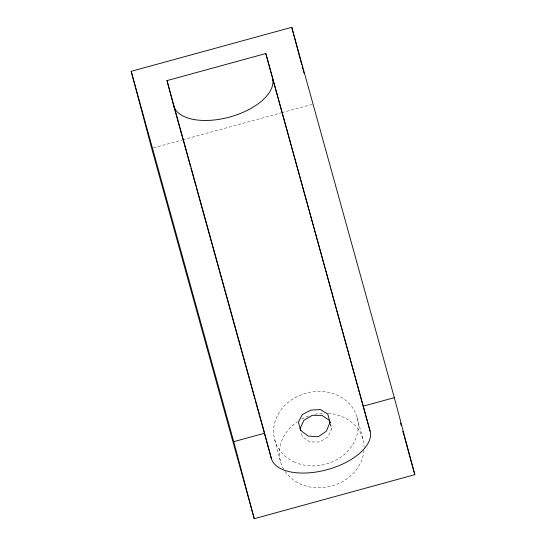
<?xml version="1.0" encoding="UTF-8"?>
<svg xmlns="http://www.w3.org/2000/svg" width="546" height="546" viewBox="0 0 546 546"><rect width="100%" height="100%" fill="white"/><g stroke="black" fill="none" stroke-linecap="round" stroke-linejoin="round"><path stroke-width="0.41" stroke-dasharray="2.73 2.05" d="M330.46 423.901L331.75 428.74L327.982 436.937L319.615 441.967L309.835 441.912L302.375 436.786L301.344 433.046M153.31 147.898L181.989 140.035M182.808 139.81L281.122 112.858M281.941 112.633L312.257 104.32M330.296 423.498L331.75 428.74M357.098 417.356L362.913 439.216M274.747 439.933L280.562 461.793M363.964 450.409A42.697 36.862 -14.9 0 1 330.685 486.268A42.697 36.862 -14.9 0 1 284.514 470.604M283.674 469.226A42.697 36.862 -14.9 0 1 297.242 421.758M301.576 419.11A42.697 36.862 -14.9 0 1 308.859 415.916M314.994 414.237A42.697 36.862 -14.9 0 1 324.583 413.226M327.982 413.336A42.697 36.862 -14.9 0 1 364.066 447.181M293.762 461.752A42.697 36.862 -14.9 0 0 358.237 426.938A42.697 36.862 -14.9 0 0 295.761 397.256A42.697 36.862 -14.9 0 0 293.762 461.752"/><path stroke-width="0.82" d="M131.183 71.328L291.762 27.3L394.328 397.652L414.817 474.672L254.238 518.7L151.672 148.348L131.183 71.328L233.743 441.68L254.238 518.7M173.628 105.603L166.98 80.624L265.8 53.528L370.092 431.101A51.235 25.846 -15.5 0 1 327.327 469.628A51.235 25.846 -15.5 0 1 271.273 458.19L255.337 400.662M233.743 441.68L264.626 433.21L166.98 80.624M363.445 406.122L394.328 397.652M400.491 422.938L401.173 425.402M402.764 431.149L403.903 435.258M404.361 436.902L414.817 474.672M265.8 53.528L370.092 431.101M330.091 422.747L329.47 420.502L322.017 415.383L312.237 415.322L303.863 420.359L300.095 428.555L300.723 430.801M173.853 106.422L190.472 166.421M190.929 168.066L193.202 176.283M193.659 177.928L195.932 186.145M196.389 187.79L254.886 399.017M291.762 27.3L301.788 64.988M302.225 66.632L302.88 69.089M303.317 70.727L303.972 73.184M264.626 433.21L271.273 458.19M272.447 78.508A51.235 25.846 -15.5 0 1 230.398 116.837A51.235 25.846 -15.5 0 1 173.84 106.32M330.03 422.283L326.44 431.128L318.229 436.766L308.285 436.104L303.289 432.466L300.662 430.337L298.382 422.106L302.32 414.55L310.851 410.121L320.468 409.575L327.75 414.052L330.03 422.283"/></g></svg>
